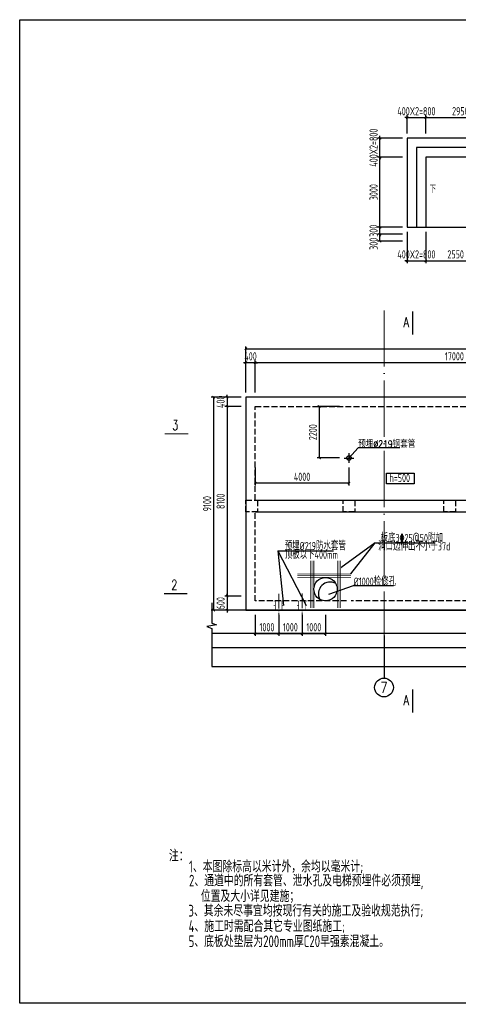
# Model space of a CAD drawing. Header units: millimetres. Extents: x -897614 to 191467, y -439928 to 101803.
# Drawn here: x -440573 to -421766, y -146387 to -104387 of the extents above; entities that cross this region are included whole.
import ezdxf
from ezdxf.enums import TextEntityAlignment as Align

# ---------------------------------------------------------------- set-up
doc = ezdxf.new("R2010")
doc.units = ezdxf.units.MM
doc.header["$LTSCALE"] = 1000
for name, pattern in [('ACAD_ISO04W100', [30, 24, -3, 0, -3]), ('CENTER', [1.625, 1.25, -0.125, 0.125, -0.125]), ('DASH', [0.35, 0.25, -0.1]), ('DASHED', [19.05, 12.7, -6.35])]:
    doc.linetypes.add(name, pattern=pattern)
for name, color, linetype in [('AXIS', 3, 'Continuous'), ('COLUMN', 2, 'Continuous'), ('DIM_LEAD', 3, 'Continuous'), ('DIM_SYMB', 3, 'Continuous'), ('JG_TEXT', 7, 'Continuous'), ('KD', 7, 'Continuous'), ('OTH', 7, 'Continuous'), ('REIN', 1, 'Continuous'), ('STAIR', 2, 'Continuous'), ('TEXT(水平)', 7, 'Continuous')]:
    doc.layers.add(name, color=color, linetype=linetype)
for name, color, linetype, lineweight in [('AXIS_TEXT', 7, 'Continuous', 18), ('Beam', 4, 'DASHED', 25), ('DOTE', 8, 'ACAD_ISO04W100', 9), ('WALL', 6, 'Continuous', 30)]:
    doc.layers.add(name, color=color, linetype=linetype, lineweight=lineweight)
doc.layers.add('DY', color=1, linetype='Continuous', plot=False)
doc.styles.add('_TCH_AXIS', font='COMPLEX', dxfattribs={"bigfont": 'GBCBIG'})
doc.styles.add('_TCH_LABEL', font='COMPLEX', dxfattribs={"bigfont": 'GBCBIG'})
doc.styles.add('COMPLEX', font='COMPLEX')
doc.styles.add('GPS', font='txt1.shx', dxfattribs={"width": 0.8, "bigfont": 'hztxt.shx'})
doc.styles.add('TSSD', font='tssdeng.shx', dxfattribs={"width": 0.7, "bigfont": 'tssdchn.shx'})
doc.styles.add('TSSD_Rein', font='tssdeng.shx', dxfattribs={"width": 0.75, "bigfont": 'hztxt.shx'})
doc.dimstyles.new('TSD', dxfattribs={"dimtxt": 350, "dimasz": 100, "dimexe": 100, "dimexo": 200, "dimgap": 100, "dimtad": 1, "dimdec": 0, "dimzin": 0, "dimdsep": 46, "dimtxsty": 'TSSD', "dimblk": 'ARCHTICK', "dimcen": 0.09, "dimclrt": 7, "dimazin": 2, "dimtfac": 1, "dimtdec": 0, "dimtix": 1, "dimtmove": 2, "dimatfit": 3, "dimfxl": 0, "dimtolj": 1, "dimtzin": 0, "dimarcsym": 0})

# ---------------------------------------------------------------- blocks, each defined once
blk = doc.blocks.new('_ArchTick')
at = {"color": 0, "linetype": 'ByBlock', "const_width": 0.4}
blk.add_lwpolyline([(-0.5, -0.5), (0.5, 0.5)], dxfattribs=at)
blk = doc.blocks.new('*D1231')
at = {"layer": 'Defpoints', "color": 0, "transparency": 16777216}
for p in [(-372628, -118436), (-430919, -120503, 0), (-372628, -120303, 0)]:
    blk.add_point(p, dxfattribs=at)
at = {"layer": 'DIM_LEAD', "color": 0, "lineweight": -2, "transparency": 16777216}
for p, q in [((-430919, -120303), (-430919, -118336)), ((-430919, -118436), (-372628, -118436)), ((-372628, -120103), (-372628, -118336))]:
    blk.add_line(p, q, dxfattribs=at)
at = {"layer": 'DIM_LEAD', "color": 0, "lineweight": -2, "transparency": 16777216, "xscale": 100, "yscale": 100, "zscale": 100, "rotation": 180}
blk.add_blockref('_ArchTick', (-430919, -118436), dxfattribs=at)
at = {"layer": 'DIM_LEAD', "color": 0, "lineweight": -2, "transparency": 16777216, "xscale": 100, "yscale": 100, "zscale": 100}
blk.add_blockref('_ArchTick', (-372628, -118436), dxfattribs=at)
at = {"layer": 'DIM_LEAD', "color": 7, "transparency": 16777216, "insert": (-401773, -118161), "char_height": 350, "attachment_point": 5, "style": 'TSSD'}
blk.add_mtext('\\A1;58290', dxfattribs=at)
blk = doc.blocks.new('A$C3ABC6A2D')
at = {"color": 5, "linetype": 'Continuous'}
for p, q in [((-28370, -6781), (-47829, -6781)), ((-28370, -7781), (-47829, -7781)), ((-28370, -8381), (-47829, -8381))]:
    blk.add_line(p, q, dxfattribs=at)
at = {"color": 5}
blk.add_lwpolyline([(-47829, -6467), (-47829, -7330), (-47619, -7406), (-48039, -7480), (-47829, -7555), (-47829, -9187), (-18323, -9187), (-18246, -8977), (-18172, -9397), (-18098, -9187), (4605, -9187), (4605, -7555), (4395, -7480), (4815, -7406), (4605, -7330), (4605, -6467)], dxfattribs=at)
blk = doc.blocks.new('*D1431')
at = {"layer": 'Defpoints', "color": 0, "transparency": 16777216}
for p in [(-430519, -119036), (-430519, -120503, 0), (-413519, -120503, 0)]:
    blk.add_point(p, dxfattribs=at)
at = {"layer": 'DIM_LEAD', "color": 0, "lineweight": -2, "transparency": 16777216}
for p, q in [((-430519, -120303), (-430519, -118936)), ((-413519, -119036), (-430519, -119036)), ((-413519, -120303), (-413519, -118936))]:
    blk.add_line(p, q, dxfattribs=at)
at = {"layer": 'DIM_LEAD', "color": 0, "lineweight": -2, "transparency": 16777216, "xscale": 100, "yscale": 100, "zscale": 100, "rotation": 180}
blk.add_blockref('_ArchTick', (-430519, -119036), dxfattribs=at)
at = {"layer": 'DIM_LEAD', "color": 0, "lineweight": -2, "transparency": 16777216, "xscale": 100, "yscale": 100, "zscale": 100}
blk.add_blockref('_ArchTick', (-413519, -119036), dxfattribs=at)
at = {"layer": 'DIM_LEAD', "color": 7, "transparency": 16777216, "insert": (-422019, -118761), "char_height": 350, "attachment_point": 5, "style": 'TSSD'}
blk.add_mtext('\\A1;17000', dxfattribs=at)
blk = doc.blocks.new('*D1432')
at = {"layer": 'Defpoints', "color": 0, "transparency": 16777216}
for p in [(-430919, -119036), (-430919, -120503, 0), (-430519, -120503, 0)]:
    blk.add_point(p, dxfattribs=at)
at = {"layer": 'DIM_LEAD', "color": 0, "lineweight": -2, "transparency": 16777216}
for p, q in [((-430919, -119036), (-431019, -119036)), ((-430919, -120303), (-430919, -118936)), ((-430519, -119036), (-430919, -119036)), ((-430519, -120303), (-430519, -118936)), ((-430519, -119036), (-430419, -119036))]:
    blk.add_line(p, q, dxfattribs=at)
at = {"layer": 'DIM_LEAD', "color": 0, "lineweight": -2, "transparency": 16777216, "xscale": 100, "yscale": 100, "zscale": 100}
blk.add_blockref('_ArchTick', (-430919, -119036), dxfattribs=at)
at = {"layer": 'DIM_LEAD', "color": 0, "lineweight": -2, "transparency": 16777216, "xscale": 100, "yscale": 100, "zscale": 100, "rotation": 180}
blk.add_blockref('_ArchTick', (-430519, -119036), dxfattribs=at)
at = {"layer": 'DIM_LEAD', "color": 7, "transparency": 16777216, "insert": (-430719, -118761), "char_height": 350, "attachment_point": 5, "style": 'TSSD'}
blk.add_mtext('\\A1;400', dxfattribs=at)
blk = doc.blocks.new('*D1433')
at = {"layer": 'Defpoints', "color": 0, "transparency": 16777216}
for p in [(-430919, -120503, 0), (-431723, -120903), (-430919, -120903, 0)]:
    blk.add_point(p, dxfattribs=at)
at = {"layer": 'DIM_LEAD', "color": 0, "lineweight": -2, "transparency": 16777216}
for p, q in [((-431119, -120503), (-431823, -120503)), ((-431723, -120503), (-431723, -120403)), ((-431723, -120503), (-431723, -120903)), ((-431119, -120903), (-431823, -120903)), ((-431723, -120903), (-431723, -121003))]:
    blk.add_line(p, q, dxfattribs=at)
at = {"layer": 'DIM_LEAD', "color": 0, "lineweight": -2, "transparency": 16777216, "xscale": 100, "yscale": 100, "zscale": 100}
for p, rotation in [((-431723, -120503), 270), ((-431723, -120903), 90)]:
    blk.add_blockref('_ArchTick', p, dxfattribs=dict(at, rotation=rotation))
at = {"layer": 'DIM_LEAD', "color": 7, "transparency": 16777216, "insert": (-431998, -120703), "char_height": 350, "attachment_point": 5, "rotation": 90, "style": 'TSSD'}
blk.add_mtext('\\A1;400', dxfattribs=at)
blk = doc.blocks.new('*D1434')
at = {"layer": 'Defpoints', "color": 0, "transparency": 16777216}
for p in [(-430919, -120903, 0), (-431723, -129003), (-430919, -129003, 0)]:
    blk.add_point(p, dxfattribs=at)
at = {"layer": 'DIM_LEAD', "color": 0, "lineweight": -2, "transparency": 16777216}
for p, q in [((-431119, -120903), (-431823, -120903)), ((-431723, -120903), (-431723, -129003)), ((-431119, -129003), (-431823, -129003))]:
    blk.add_line(p, q, dxfattribs=at)
at = {"layer": 'DIM_LEAD', "color": 0, "lineweight": -2, "transparency": 16777216, "xscale": 100, "yscale": 100, "zscale": 100}
for p, rotation in [((-431723, -120903), 90), ((-431723, -129003), 270)]:
    blk.add_blockref('_ArchTick', p, dxfattribs=dict(at, rotation=rotation))
at = {"layer": 'DIM_LEAD', "color": 7, "transparency": 16777216, "insert": (-431998, -124953), "char_height": 350, "attachment_point": 5, "rotation": 90, "style": 'TSSD'}
blk.add_mtext('\\A1;8100', dxfattribs=at)
blk = doc.blocks.new('*D1435')
at = {"layer": 'Defpoints', "color": 0, "transparency": 16777216}
for p in [(-430919, -129003, 0), (-431723, -129603), (-430919, -129603)]:
    blk.add_point(p, dxfattribs=at)
at = {"layer": 'DIM_LEAD', "color": 0, "lineweight": -2, "transparency": 16777216}
for p, q in [((-431723, -129003), (-431723, -128903)), ((-431119, -129003), (-431823, -129003)), ((-431723, -129003), (-431723, -129603)), ((-431119, -129603), (-431823, -129603)), ((-431723, -129603), (-431723, -129703))]:
    blk.add_line(p, q, dxfattribs=at)
at = {"layer": 'DIM_LEAD', "color": 0, "lineweight": -2, "transparency": 16777216, "xscale": 100, "yscale": 100, "zscale": 100}
for p, rotation in [((-431723, -129003), 270), ((-431723, -129603), 90)]:
    blk.add_blockref('_ArchTick', p, dxfattribs=dict(at, rotation=rotation))
at = {"layer": 'DIM_LEAD', "color": 7, "transparency": 16777216, "insert": (-431998, -129303), "char_height": 350, "attachment_point": 5, "rotation": 90, "style": 'TSSD'}
blk.add_mtext('\\A1;600', dxfattribs=at)
blk = doc.blocks.new('*D1436')
at = {"layer": 'Defpoints', "color": 0, "transparency": 16777216}
for p in [(-430919, -120503, 0), (-432296, -129603), (-430919, -129603)]:
    blk.add_point(p, dxfattribs=at)
at = {"layer": 'DIM_LEAD', "color": 0, "lineweight": -2, "transparency": 16777216}
for p, q in [((-431119, -120503), (-432396, -120503)), ((-432296, -120503), (-432296, -129603)), ((-431119, -129603), (-432396, -129603))]:
    blk.add_line(p, q, dxfattribs=at)
at = {"layer": 'DIM_LEAD', "color": 0, "lineweight": -2, "transparency": 16777216, "xscale": 100, "yscale": 100, "zscale": 100}
for p, rotation in [((-432296, -120503), 90), ((-432296, -129603), 270)]:
    blk.add_blockref('_ArchTick', p, dxfattribs=dict(at, rotation=rotation))
at = {"layer": 'DIM_LEAD', "color": 7, "transparency": 16777216, "insert": (-432571, -125053), "char_height": 350, "attachment_point": 5, "rotation": 90, "style": 'TSSD'}
blk.add_mtext('\\A1;9100', dxfattribs=at)
blk = doc.blocks.new('*D1443')
at = {"layer": 'Defpoints', "color": 0, "transparency": 16777216}
for p in [(-424040, -113252), (-423240, -113252), (-423240, -114684)]:
    blk.add_point(p, dxfattribs=at)
at = {"layer": 'DIM_LEAD', "color": 0, "lineweight": -2, "transparency": 16777216}
for p, q in [((-424040, -113452), (-424040, -114784)), ((-423240, -113452), (-423240, -114784)), ((-424040, -114684), (-424140, -114684)), ((-424040, -114684), (-423240, -114684)), ((-423240, -114684), (-423140, -114684))]:
    blk.add_line(p, q, dxfattribs=at)
at = {"layer": 'DIM_LEAD', "color": 0, "lineweight": -2, "transparency": 16777216, "xscale": 100, "yscale": 100, "zscale": 100}
blk.add_blockref('_ArchTick', (-424040, -114684), dxfattribs=at)
at = {"layer": 'DIM_LEAD', "color": 0, "lineweight": -2, "transparency": 16777216, "xscale": 100, "yscale": 100, "zscale": 100, "rotation": 180}
blk.add_blockref('_ArchTick', (-423240, -114684), dxfattribs=at)
at = {"layer": 'DIM_LEAD', "color": 7, "transparency": 16777216, "insert": (-423640, -114409), "char_height": 350, "attachment_point": 5, "style": 'TSSD'}
blk.add_mtext('\\A1;400X2=800', dxfattribs=at)
blk = doc.blocks.new('*D1444')
at = {"layer": 'Defpoints', "color": 0, "transparency": 16777216}
for p in [(-423240, -113252), (-420690, -113552), (-420690, -114684)]:
    blk.add_point(p, dxfattribs=at)
at = {"layer": 'DIM_LEAD', "color": 0, "lineweight": -2, "transparency": 16777216}
for p, q in [((-423240, -113452), (-423240, -114784)), ((-420690, -113752), (-420690, -114784)), ((-423240, -114684), (-420690, -114684))]:
    blk.add_line(p, q, dxfattribs=at)
at = {"layer": 'DIM_LEAD', "color": 0, "lineweight": -2, "transparency": 16777216, "xscale": 100, "yscale": 100, "zscale": 100, "rotation": 180}
blk.add_blockref('_ArchTick', (-423240, -114684), dxfattribs=at)
at = {"layer": 'DIM_LEAD', "color": 0, "lineweight": -2, "transparency": 16777216, "xscale": 100, "yscale": 100, "zscale": 100}
blk.add_blockref('_ArchTick', (-420690, -114684), dxfattribs=at)
at = {"layer": 'DIM_LEAD', "color": 7, "transparency": 16777216, "insert": (-421965, -114409), "char_height": 350, "attachment_point": 5, "style": 'TSSD'}
blk.add_mtext('\\A1;2550', dxfattribs=at)
blk = doc.blocks.new('*D1451')
at = {"layer": 'Defpoints', "color": 0, "transparency": 16777216}
for p in [(-425194, -113552), (-424040, -113552, 0), (-424040, -113851, 0)]:
    blk.add_point(p, dxfattribs=at)
at = {"layer": 'DIM_LEAD', "color": 0, "lineweight": -2, "transparency": 16777216}
for p, q in [((-424240, -113552), (-425294, -113552)), ((-425194, -113851), (-425194, -113552)), ((-424240, -113851), (-425294, -113851))]:
    blk.add_line(p, q, dxfattribs=at)
at = {"layer": 'DIM_LEAD', "color": 0, "lineweight": -2, "transparency": 16777216, "xscale": 100, "yscale": 100, "zscale": 100}
for p, rotation in [((-425194, -113552), 90), ((-425194, -113851), 270)]:
    blk.add_blockref('_ArchTick', p, dxfattribs=dict(at, rotation=rotation))
at = {"layer": 'DIM_LEAD', "color": 7, "transparency": 16777216, "insert": (-425469, -113956), "char_height": 350, "attachment_point": 5, "rotation": 90, "style": 'TSSD'}
blk.add_mtext('\\A1;300', dxfattribs=at)
blk = doc.blocks.new('*D1452')
at = {"layer": 'Defpoints', "color": 0, "transparency": 16777216}
for p in [(-425194, -113252), (-424040, -113252), (-424040, -113552, 0)]:
    blk.add_point(p, dxfattribs=at)
at = {"layer": 'DIM_LEAD', "color": 0, "lineweight": -2, "transparency": 16777216}
for p, q in [((-424240, -113252), (-425294, -113252)), ((-425194, -113252), (-425194, -113152)), ((-425194, -113552), (-425194, -113252)), ((-424240, -113552), (-425294, -113552)), ((-425194, -113552), (-425194, -113652))]:
    blk.add_line(p, q, dxfattribs=at)
at = {"layer": 'DIM_LEAD', "color": 0, "lineweight": -2, "transparency": 16777216, "xscale": 100, "yscale": 100, "zscale": 100}
for p, rotation in [((-425194, -113252), 270), ((-425194, -113552), 90)]:
    blk.add_blockref('_ArchTick', p, dxfattribs=dict(at, rotation=rotation))
at = {"layer": 'DIM_LEAD', "color": 7, "transparency": 16777216, "insert": (-425469, -113402), "char_height": 350, "attachment_point": 5, "rotation": 90, "style": 'TSSD'}
blk.add_mtext('\\A1;300', dxfattribs=at)
blk = doc.blocks.new('*D1453')
at = {"layer": 'Defpoints', "color": 0, "transparency": 16777216}
for p in [(-425194, -110252), (-424040, -110252), (-424040, -113252)]:
    blk.add_point(p, dxfattribs=at)
at = {"layer": 'DIM_LEAD', "color": 0, "lineweight": -2, "transparency": 16777216}
for p, q in [((-424240, -110252), (-425294, -110252)), ((-425194, -113252), (-425194, -110252)), ((-424240, -113252), (-425294, -113252))]:
    blk.add_line(p, q, dxfattribs=at)
at = {"layer": 'DIM_LEAD', "color": 0, "lineweight": -2, "transparency": 16777216, "xscale": 100, "yscale": 100, "zscale": 100}
for p, rotation in [((-425194, -110252), 90), ((-425194, -113252), 270)]:
    blk.add_blockref('_ArchTick', p, dxfattribs=dict(at, rotation=rotation))
at = {"layer": 'DIM_LEAD', "color": 7, "transparency": 16777216, "insert": (-425469, -111752), "char_height": 350, "attachment_point": 5, "rotation": 90, "style": 'TSSD'}
blk.add_mtext('\\A1;3000', dxfattribs=at)
blk = doc.blocks.new('*D1454')
at = {"layer": 'Defpoints', "color": 0, "transparency": 16777216}
for p in [(-425194, -109452), (-424040, -109452), (-424040, -110252)]:
    blk.add_point(p, dxfattribs=at)
at = {"layer": 'DIM_LEAD', "color": 0, "lineweight": -2, "transparency": 16777216}
for p, q in [((-424240, -109452), (-425294, -109452)), ((-425194, -109452), (-425194, -109352)), ((-425194, -110252), (-425194, -109452)), ((-424240, -110252), (-425294, -110252)), ((-425194, -110252), (-425194, -110352))]:
    blk.add_line(p, q, dxfattribs=at)
at = {"layer": 'DIM_LEAD', "color": 0, "lineweight": -2, "transparency": 16777216, "xscale": 100, "yscale": 100, "zscale": 100}
for p, rotation in [((-425194, -109452), 270), ((-425194, -110252), 90)]:
    blk.add_blockref('_ArchTick', p, dxfattribs=dict(at, rotation=rotation))
at = {"layer": 'DIM_LEAD', "color": 7, "transparency": 16777216, "insert": (-425469, -109852), "char_height": 350, "attachment_point": 5, "rotation": 90, "style": 'TSSD'}
blk.add_mtext('\\A1;400X2=800', dxfattribs=at)
blk = doc.blocks.new('*D1455')
at = {"layer": 'Defpoints', "color": 0, "transparency": 16777216}
for p in [(-423240, -108571), (-424040, -109452), (-423240, -109452)]:
    blk.add_point(p, dxfattribs=at)
at = {"layer": 'DIM_LEAD', "color": 0, "lineweight": -2, "transparency": 16777216}
for p, q in [((-424040, -108571), (-424140, -108571)), ((-424040, -109252), (-424040, -108471)), ((-424040, -108571), (-423240, -108571)), ((-423240, -109252), (-423240, -108471)), ((-423240, -108571), (-423140, -108571))]:
    blk.add_line(p, q, dxfattribs=at)
at = {"layer": 'DIM_LEAD', "color": 0, "lineweight": -2, "transparency": 16777216, "xscale": 100, "yscale": 100, "zscale": 100}
blk.add_blockref('_ArchTick', (-424040, -108571), dxfattribs=at)
at = {"layer": 'DIM_LEAD', "color": 0, "lineweight": -2, "transparency": 16777216, "xscale": 100, "yscale": 100, "zscale": 100, "rotation": 180}
blk.add_blockref('_ArchTick', (-423240, -108571), dxfattribs=at)
at = {"layer": 'DIM_LEAD', "color": 7, "transparency": 16777216, "insert": (-423640, -108296), "char_height": 350, "attachment_point": 5, "style": 'TSSD'}
blk.add_mtext('\\A1;400X2=800', dxfattribs=at)
blk = doc.blocks.new('*D1456')
at = {"layer": 'Defpoints', "color": 0, "transparency": 16777216}
for p in [(-420290, -108571), (-423240, -109452), (-420290, -109952, 0)]:
    blk.add_point(p, dxfattribs=at)
at = {"layer": 'DIM_LEAD', "color": 0, "lineweight": -2, "transparency": 16777216}
for p, q in [((-423240, -109252), (-423240, -108471)), ((-423240, -108571), (-420290, -108571)), ((-420290, -109752), (-420290, -108471))]:
    blk.add_line(p, q, dxfattribs=at)
at = {"layer": 'DIM_LEAD', "color": 0, "lineweight": -2, "transparency": 16777216, "xscale": 100, "yscale": 100, "zscale": 100, "rotation": 180}
blk.add_blockref('_ArchTick', (-423240, -108571), dxfattribs=at)
at = {"layer": 'DIM_LEAD', "color": 0, "lineweight": -2, "transparency": 16777216, "xscale": 100, "yscale": 100, "zscale": 100}
blk.add_blockref('_ArchTick', (-420290, -108571), dxfattribs=at)
at = {"layer": 'DIM_LEAD', "color": 7, "transparency": 16777216, "insert": (-421765, -108296), "char_height": 350, "attachment_point": 5, "style": 'TSSD'}
blk.add_mtext('\\A1;2950', dxfattribs=at)
blk = doc.blocks.new('*D1556')
at = {"layer": 'Defpoints', "color": 0, "transparency": 16777216}
for p in [(-430519, -129603, 0), (-429519, -129603, 0), (-429519, -130603)]:
    blk.add_point(p, dxfattribs=at)
at = {"layer": 'DIM_LEAD', "color": 0, "lineweight": -2, "transparency": 16777216}
for p, q in [((-430519, -129803), (-430519, -130703)), ((-429519, -129803), (-429519, -130703)), ((-430519, -130603), (-429519, -130603))]:
    blk.add_line(p, q, dxfattribs=at)
at = {"layer": 'DIM_LEAD', "color": 0, "lineweight": -2, "transparency": 16777216, "xscale": 100, "yscale": 100, "zscale": 100, "rotation": 180}
blk.add_blockref('_ArchTick', (-430519, -130603), dxfattribs=at)
at = {"layer": 'DIM_LEAD', "color": 0, "lineweight": -2, "transparency": 16777216, "xscale": 100, "yscale": 100, "zscale": 100}
blk.add_blockref('_ArchTick', (-429519, -130603), dxfattribs=at)
at = {"layer": 'DIM_LEAD', "color": 7, "transparency": 16777216, "insert": (-430019, -130328), "char_height": 350, "attachment_point": 5, "style": 'TSSD'}
blk.add_mtext('\\A1;1000', dxfattribs=at)
blk = doc.blocks.new('*D1557')
at = {"layer": 'Defpoints', "color": 0, "transparency": 16777216}
for p in [(-429519, -129603, 0), (-428519, -129603), (-428519, -130603)]:
    blk.add_point(p, dxfattribs=at)
at = {"layer": 'DIM_LEAD', "color": 0, "lineweight": -2, "transparency": 16777216}
for p, q in [((-429519, -129803), (-429519, -130703)), ((-428519, -129803), (-428519, -130703)), ((-429519, -130603), (-428519, -130603))]:
    blk.add_line(p, q, dxfattribs=at)
at = {"layer": 'DIM_LEAD', "color": 0, "lineweight": -2, "transparency": 16777216, "xscale": 100, "yscale": 100, "zscale": 100, "rotation": 180}
blk.add_blockref('_ArchTick', (-429519, -130603), dxfattribs=at)
at = {"layer": 'DIM_LEAD', "color": 0, "lineweight": -2, "transparency": 16777216, "xscale": 100, "yscale": 100, "zscale": 100}
blk.add_blockref('_ArchTick', (-428519, -130603), dxfattribs=at)
at = {"layer": 'DIM_LEAD', "color": 7, "transparency": 16777216, "insert": (-429019, -130328), "char_height": 350, "attachment_point": 5, "style": 'TSSD'}
blk.add_mtext('\\A1;1000', dxfattribs=at)
blk = doc.blocks.new('*D1558')
at = {"layer": 'Defpoints', "color": 0, "transparency": 16777216}
for p in [(-428519, -129603), (-427519, -129603, 0), (-427519, -130603)]:
    blk.add_point(p, dxfattribs=at)
at = {"layer": 'DIM_LEAD', "color": 0, "lineweight": -2, "transparency": 16777216}
for p, q in [((-428519, -129803), (-428519, -130703)), ((-427519, -129803), (-427519, -130703)), ((-428519, -130603), (-427519, -130603))]:
    blk.add_line(p, q, dxfattribs=at)
at = {"layer": 'DIM_LEAD', "color": 0, "lineweight": -2, "transparency": 16777216, "xscale": 100, "yscale": 100, "zscale": 100, "rotation": 180}
blk.add_blockref('_ArchTick', (-428519, -130603), dxfattribs=at)
at = {"layer": 'DIM_LEAD', "color": 0, "lineweight": -2, "transparency": 16777216, "xscale": 100, "yscale": 100, "zscale": 100}
blk.add_blockref('_ArchTick', (-427519, -130603), dxfattribs=at)
at = {"layer": 'DIM_LEAD', "color": 7, "transparency": 16777216, "insert": (-428019, -130328), "char_height": 350, "attachment_point": 5, "style": 'TSSD'}
blk.add_mtext('\\A1;1000', dxfattribs=at)
blk = doc.blocks.new('*D1559')
at = {"layer": 'Defpoints', "color": 0, "transparency": 16777216}
for p in [(-427782, -120903), (-426729, -120903, 0), (-426729, -123103, 0)]:
    blk.add_point(p, dxfattribs=at)
at = {"layer": 'DIM_LEAD', "color": 0, "lineweight": -2, "transparency": 16777216}
for p, q in [((-426929, -120903), (-427882, -120903)), ((-427782, -123103), (-427782, -120903)), ((-426929, -123103), (-427882, -123103))]:
    blk.add_line(p, q, dxfattribs=at)
at = {"layer": 'DIM_LEAD', "color": 0, "lineweight": -2, "transparency": 16777216, "xscale": 100, "yscale": 100, "zscale": 100}
for p, rotation in [((-427782, -120903), 90), ((-427782, -123103), 270)]:
    blk.add_blockref('_ArchTick', p, dxfattribs=dict(at, rotation=rotation))
at = {"layer": 'DIM_LEAD', "color": 7, "transparency": 16777216, "insert": (-428057, -122003), "char_height": 350, "attachment_point": 5, "rotation": 90, "style": 'TSSD'}
blk.add_mtext('\\A1;2200', dxfattribs=at)
blk = doc.blocks.new('*D1560')
at = {"layer": 'Defpoints', "color": 0, "transparency": 16777216}
for p in [(-430519, -123313, 0), (-426519, -123313, 0), (-430519, -124180)]:
    blk.add_point(p, dxfattribs=at)
at = {"layer": 'DIM_LEAD', "color": 0, "lineweight": -2, "transparency": 16777216}
for p, q in [((-430519, -123513), (-430519, -124280)), ((-426519, -123513), (-426519, -124280)), ((-426519, -124180), (-430519, -124180))]:
    blk.add_line(p, q, dxfattribs=at)
at = {"layer": 'DIM_LEAD', "color": 0, "lineweight": -2, "transparency": 16777216, "xscale": 100, "yscale": 100, "zscale": 100, "rotation": 180}
blk.add_blockref('_ArchTick', (-430519, -124180), dxfattribs=at)
at = {"layer": 'DIM_LEAD', "color": 0, "lineweight": -2, "transparency": 16777216, "xscale": 100, "yscale": 100, "zscale": 100}
blk.add_blockref('_ArchTick', (-426519, -124180), dxfattribs=at)
at = {"layer": 'DIM_LEAD', "color": 7, "transparency": 16777216, "insert": (-428519, -123905), "char_height": 350, "attachment_point": 5, "style": 'TSSD'}
blk.add_mtext('\\A1;4000', dxfattribs=at)
blk = doc.blocks.new('_axiso')
blk.add_circle((0, 0), 0.5)
at = {"layer": 'AXIS_TEXT', "style": 'COMPLEX', "width": 1.041667}
blk.add_attdef('A', text='', height=0.56, dxfattribs=at).set_placement((-0.25, -0.28), (0.25, -0.28), align=Align.FIT)

msp = doc.modelspace()

# ---------------------------------------------------------------- linework, layer by layer
at = {"layer": 'AXIS'}
msp.add_line((-425023.11204, -130682.51903, 0), (-425023.11204, -132502.36899, 0), dxfattribs=at)
at = {"layer": 'Beam', "elevation": 0}
for points in [[(-430518.57882, -124903.23009), (-413518.57882, -124903.23009)], [(-430518.57882, -125403.23009), (-413518.57882, -125403.23009)]]:
    msp.add_lwpolyline(points, dxfattribs=at)
at = {"layer": 'COLUMN', "linetype": 'DASH', "elevation": 0}
for points in [[(-430918.57882, -125403.23009), (-430918.57882, -124903.23009), (-430418.57882, -124903.23009), (-430418.57882, -125403.23009)], [(-426768.57882, -124903.23009), (-426268.57882, -124903.23009), (-426268.57882, -125403.23009), (-426768.57882, -125403.23009)], [(-422468.57882, -124903.23009), (-421968.57882, -124903.23009), (-421968.57882, -125403.23009), (-422468.57882, -125403.23009)]]:
    msp.add_lwpolyline(points, close=True, dxfattribs=at)
at = {"layer": 'DIM_SYMB'}
msp.add_lwpolyline([(-423197.3345, -111674.1944, 0, 0, 0), (-423479.51086, -111674.19439, 160, 0, 0), (-423988.62144, -111674.19433, 0, 0, 0)], format="xyseb", dxfattribs=at)
at = {"layer": 'DIM_SYMB', "const_width": 50}
for points in [[(-423798.95869, -116835.86338), (-423798.95869, -117835.86338)], [(-434379.73925, -122071.56634), (-433379.73925, -122071.56634)], [(-423798.95869, -132973.5229), (-423798.95869, -133973.5229)]]:
    msp.add_lwpolyline(points, dxfattribs=at)
at = {"layer": 'DIM_SYMB', "const_width": 50, "elevation": 0}
msp.add_lwpolyline([(-434417.00266, -128896.86523), (-433417.00266, -128896.86523)], dxfattribs=at)
at = {"layer": 'DOTE', "ltscale": 0.1}
for p, q in [((-425023.11204, -116800.77495, 0), (-425023.11204, -130682.51903, 0)), ((-432377.34596, -130603.22932, 0), (-374075.01295, -130603.22932, 0))]:
    msp.add_line(p, q, dxfattribs=at)
at = {"layer": 'DOTE', "linetype": 'CENTER', "ltscale": 0.5}
for p, q in [((-429518.57882, -128897.33234, 0), (-429518.57882, -130049.27979, 0)), ((-428518.57882, -128891.14572, 0), (-428518.57882, -130034.53011, 0))]:
    msp.add_line(p, q, dxfattribs=at)
at = {"layer": 'DY'}
msp.add_lwpolyline([(-366322.80596, -146387.41598), (-440572.80596, -146387.41598), (-440572.80596, -104387.41598), (-366322.80596, -104387.41598)], close=True, dxfattribs=at)
at = {"layer": 'JG_TEXT'}
msp.add_lwpolyline([(-424922.5153, -123754.2809), (-423738.97597, -123754.2809), (-423738.97597, -124199.79661), (-424922.5153, -124199.79661)], close=True, dxfattribs=at)
at = {"layer": 'KD'}
msp.add_circle((-427518.57882, -128703.23009, 0), 500, dxfattribs=at)
msp.add_arc((-427320.23327, -128901.57564, 0), 500, 61.290225854, 208.709774146, dxfattribs=at)
at = {"layer": 'OTH'}
for p, q in [((-426127.32285, -122674.7575, 0), (-426518.57882, -123103.23009, 0)), ((-424344.39578, -122674.7575, 0), (-426127.32285, -122674.7575, 0)), ((-425400.55767, -126718.6727), (-426868.57882, -127785.9547, 0)), ((-426434.57261, -128053.23009, 0), (-425400.55767, -126718.6727)), ((-425400.55767, -126718.6727), (-422837.03717, -126718.6727)), ((-429554.50592, -127071.91028, 0), (-427174.47997, -127071.91028, 0)), ((-429554.50592, -127071.91028, 0), (-428339.59471, -129395.45686, 0)), ((-429554.50592, -127071.91028, 0), (-429305.84471, -129401.64348, 0)), ((-426343.34782, -128557.57822), (-427387.61075, -128933.95873)), ((-424615.56886, -128557.57822), (-426343.34782, -128557.57822))]:
    msp.add_line(p, q, dxfattribs=at)
at = {"layer": 'OTH', "linetype": 'CENTER', "ltscale": 0.5}
for p, q in [((-426518.57882, -122893.23009, 0), (-426518.57882, -123313.23009, 0)), ((-426728.57882, -123103.23009, 0), (-426308.57882, -123103.23009, 0))]:
    msp.add_line(p, q, dxfattribs=at)
at = {"layer": 'OTH', "linetype": 'Continuous', "const_width": 27, "elevation": 0}
for points in [[(-429731.31294, -129203.23009), (-429663.81294, -129203.23009)], [(-429663.81294, -129203.23009), (-429663.81294, -129203.23009), (-429663.81294, -129395.45686)], [(-429373.34471, -129203.23009), (-429373.34471, -129203.23009), (-429373.34471, -129395.45686)], [(-429305.84471, -129203.23009), (-429373.34471, -129203.23009)], [(-428731.31294, -129203.23009), (-428663.81294, -129203.23009)], [(-428663.81294, -129203.23009), (-428663.81294, -129203.23009), (-428663.81294, -129395.45686)], [(-428373.34471, -129203.23009), (-428373.34471, -129203.23009), (-428373.34471, -129395.45686)], [(-428305.84471, -129203.23009), (-428373.34471, -129203.23009)], [(-429731.31294, -129395.45686), (-429663.81294, -129395.45686)], [(-429731.31294, -129603.23009), (-429663.81294, -129603.23009)], [(-429663.81294, -129603.23009), (-429663.81294, -129603.23009), (-429663.81294, -129395.45686)], [(-429373.34471, -129603.23009), (-429373.34471, -129603.23009), (-429373.34471, -129395.45686)], [(-429305.84471, -129603.23009), (-429373.34471, -129603.23009)], [(-428731.31294, -129395.45686), (-428663.81294, -129395.45686)], [(-428731.31294, -129603.23009), (-428663.81294, -129603.23009)], [(-428663.81294, -129603.23009), (-428663.81294, -129603.23009), (-428663.81294, -129395.45686)], [(-428373.34471, -129603.23009), (-428373.34471, -129603.23009), (-428373.34471, -129395.45686)], [(-428305.84471, -129395.45686), (-428373.34471, -129395.45686)], [(-428305.84471, -129603.23009), (-428373.34471, -129603.23009)]]:
    msp.add_lwpolyline(points, dxfattribs=at)
at = {"layer": 'OTH', "const_width": 27, "elevation": 0}
msp.add_lwpolyline([(-429305.84471, -129395.45686), (-429373.34471, -129395.45686)], dxfattribs=at)
at = {"layer": 'OTH'}
msp.add_circle((-426518.57882, -123103.23009, 0), 100, dxfattribs=at)
at = {"layer": 'REIN', "const_width": 30, "elevation": 0}
for points in [[(-428168.57882, -129510.42518), (-428168.57882, -127492.57256)], [(-428092.57097, -129510.42518), (-428092.57097, -127492.57256)], [(-428018.57882, -129510.42518), (-428018.57882, -127492.57256)], [(-427018.57882, -129510.42518), (-427018.57882, -127492.57256)], [(-426942.57097, -129510.42518), (-426942.57097, -127492.57256)], [(-426868.57882, -129510.42518), (-426868.57882, -127492.57256)], [(-428720.93945, -128053.23009), (-426434.57261, -128053.23009)], [(-428720.93945, -128129.23794), (-426434.57261, -128129.23794)], [(-428720.93945, -128203.23009), (-426434.57261, -128203.23009)]]:
    msp.add_lwpolyline(points, dxfattribs=at)
at = {"layer": 'STAIR'}
for p, q in [((-424040.40243, -109451.50109), (-424040.40231, -113251.50072)), ((-420690.40241, -109451.50109, 0), (-424040.40243, -109451.50109)), ((-420690.40241, -109851.50109, 0), (-423640.40242, -109851.50109)), ((-423640.40242, -109851.50109), (-423640.40231, -113251.50072)), ((-423240.40241, -110251.50109, 0), (-423240.40232, -113251.50057, 0)), ((-420690.40241, -110251.50109, 0), (-423240.40241, -110251.50109)), ((-424040.40231, -113251.50072), (-420690.40241, -113251.50072, 0))]:
    msp.add_line(p, q, dxfattribs=at)
at = {"layer": 'WALL', "elevation": 0}
for points in [[(-413518.57882, -120503.23008), (-430918.57882, -120503.23008), (-430918.57882, -129603.23009)], [(-430918.57882, -129603.23009), (-412918.57882, -129603.23009), (-412918.57882, -124503.24988)]]:
    msp.add_lwpolyline(points, dxfattribs=at)
at = {"layer": 'WALL', "linetype": 'DASH', "elevation": 0}
for points in [[(-430518.57882, -124903.23009), (-430518.57882, -120903.23009), (-413518.62737, -120903.23009)], [(-426618.57882, -129203.23009), (-430518.57882, -129203.23009), (-430518.57882, -125403.23009)], [(-418618.57882, -129203.23009), (-426418.57882, -129203.23009)]]:
    msp.add_lwpolyline(points, dxfattribs=at)

# ---------------------------------------------------------------- block references
at = {"color": 1, "ltscale": 10}
msp.add_blockref('A$C3ABC6A2D', (-384548.18481, -122822.36332, 0), dxfattribs=at)
at = {"layer": 'AXIS'}
ref = msp.add_blockref('_axiso', (-425023.11204, -132902.36899, 0), dxfattribs=dict(at, xscale=800, yscale=800, zscale=800))
ref.add_attrib('A', '7', dxfattribs={"layer": 'AXIS_TEXT', "ltscale": 10, "height": 465.94816, "style": '_TCH_AXIS'}).set_placement((-425178.4281, -133135.34307, 0), (-424867.79599, -133135.34307, 0), align=Align.FIT)

# ---------------------------------------------------------------- texts
at = {"layer": 'DIM_SYMB'}
for s, height, style, width, p in [('下', 300, 'TSSD', 0.7, (-423073.16717, -111780.04253)), ('A', 425, '_TCH_LABEL', 0.705882, (-424188.64909, -117513.27289)), ('3', 425, '_TCH_LABEL', 0.705882, (-434063.88256, -121908.39376)), ('2', 425, '_TCH_LABEL', 0.705882, (-434101.14596, -128730.33846, 0)), ('A', 425, '_TCH_LABEL', 0.705882, (-424188.64909, -133650.93241))]:
    msp.add_text(s, height=height, dxfattribs=dict(at, style=style, width=width)).set_placement(p)
at = {"layer": 'JG_TEXT', "style": 'TSSD', "width": 0.7}
msp.add_text('h=500', height=350, dxfattribs=at).set_placement((-424788.55763, -124128.3227))
at = {"layer": 'OTH'}
for s, height, style, width, p in [('预埋%%C219钢套管', 300, 'GPS', 0.8, (-426124.6999, -122661.86066, 0)), ('板底3%%13225@50附加', 350, 'TSSD', 0.7, (-425170.45569, -126695.73687)), ('预埋%%C219防水套管', 350, 'TSSD', 0.7, (-429259.18754, -127036.57044, 0)), ('洞口边伸出不小于37d', 350, 'TSSD', 0.7, (-425272.37975, -127050.20803)), ('顶板以下400mm', 350, 'TSSD', 0.7, (-429258.77479, -127406.61695, 0)), ('%%C1000检修孔', 350, 'TSSD', 0.7, (-426315.58965, -128556.16329))]:
    msp.add_text(s, height=height, dxfattribs=dict(at, style=style, width=width)).set_placement(p)
at = {"layer": 'TEXT(水平)', "style": 'TSSD_Rein', "width": 0.7}
for s, p in [('注：', (-434203.44664, -140333.90919)), ('1、本图除标高以米计外，余均以毫米计;', (-433346.80396, -140795.20902)), ('2、通道中的所有套管、泄水孔及电梯预埋件必须预埋,', (-433346.71997, -141397.51541)), ('位置及大小详见建施；    ', (-432842.67016, -142059.10119)), ('3、其余未尽事宜均按现行有关的施工及验收规范执行;    ', (-433370.08331, -142682.15277)), ('4、施工时需配合其它专业图纸施工;    ', (-433363.84121, -143342.30012)), ('5、底板处垫层为200mm厚C20早强素混凝土。    ', (-433363.84121, -143988.94817))]:
    msp.add_text(s, height=500, dxfattribs=at).set_placement(p)

# ---------------------------------------------------------------- dimensions: what is measured, and where the dimension line sits
at = {"layer": 'DIM_LEAD'}
for base, p1, p2, picture, middle in [((-423240.40241, -108571.17016), (-424040.40243, -109451.50109), (-423240.40241, -109451.50109), '*D1455', (-423640.40242, -108296.17016)), ((-423240.40232, -114684.02105), (-424040.40231, -113251.50072), (-423240.40232, -113251.50072), '*D1443', (-423640.40232, -114409.02105))]:
    dim = msp.add_linear_dim(base=base, p1=p1, p2=p2, text='400X2=<>', dimstyle='TSD', override={"dimfxl": 250}, dxfattribs=at)
    dim.commit()
    dim.dimension.update_dxf_attribs({"geometry": picture, "text_midpoint": middle})
for base, p1, p2, picture, middle in [((-420290.40241, -108571.17016), (-423240.40241, -109451.50109), (-420290.40241, -109951.50109, 0), '*D1456', (-421765.40241, -108296.17016)), ((-420690.40241, -114684.02105), (-423240.40232, -113251.50072), (-420690.40241, -113551.50072), '*D1444', (-421965.40236, -114409.02105)), ((-430518.57882, -124179.81006), (-426518.57882, -123313.23009, 0), (-430518.57882, -123313.23009, 0), '*D1560', (-428518.57882, -123904.81006)), ((-429518.57882, -130603.22932), (-430518.57882, -129603.22932, 0), (-429518.57882, -129603.23009, 0), '*D1556', (-430018.57882, -130328.22932)), ((-428518.57882, -130603.22932), (-429518.57882, -129603.23009, 0), (-428518.57882, -129603.23009), '*D1557', (-429018.57882, -130328.22932)), ((-427518.57882, -130603.22932), (-428518.57882, -129603.23009), (-427518.57882, -129603.22932, 0), '*D1558', (-428018.57882, -130328.22932))]:
    dim = msp.add_linear_dim(base=base, p1=p1, p2=p2, dimstyle='TSD', override={"dimfxl": 250}, dxfattribs=at)
    dim.commit()
    dim.dimension.update_dxf_attribs({"geometry": picture, "text_midpoint": middle})
dim = msp.add_linear_dim(base=(-425194.14212, -109451.50109), p1=(-424040.40231, -110251.50109), p2=(-424040.40243, -109451.50109), angle=90, text='400X2=<>', dimstyle='TSD', override={"dimfxl": 250}, dxfattribs=at)
dim.commit()
dim.dimension.update_dxf_attribs({"geometry": '*D1454', "text_midpoint": (-425469.14212, -109851.50109)})
for base, p1, p2, picture, middle in [((-425194.14212, -110251.50109), (-424040.40231, -113251.50072), (-424040.40231, -110251.50109), '*D1453', (-425469.14212, -111751.50091)), ((-425194.14212, -113251.50072), (-424040.40231, -113551.50072, 0), (-424040.40231, -113251.50072), '*D1452', (-425469.14212, -113401.50072)), ((-427781.91167, -120903.23009), (-426728.57882, -123103.23009, 0), (-426728.57882, -120903.23009, 0), '*D1559', (-428056.91167, -122003.23009))]:
    dim = msp.add_linear_dim(base=base, p1=p1, p2=p2, angle=90, dimstyle='TSD', override={"dimfxl": 250}, dxfattribs=at)
    dim.commit()
    dim.dimension.update_dxf_attribs({"geometry": picture, "text_midpoint": middle})
dim = msp.add_linear_dim(base=(-425194.14212, -113551.50072), p1=(-424040.40231, -113851.47912, 0), p2=(-424040.40231, -113551.50072, 0), angle=90, dimstyle='TSD', override={"dimfxl": 250}, dxfattribs=at)
dim.commit()
dim.dimension.update_dxf_attribs({"geometry": '*D1451', "text_midpoint": (-425469.14212, -113955.913), "dimtype": 160})
for base, p1, p2, picture, middle in [((-372628.12372, -118435.58353), (-430918.57882, -120503.25134, 0), (-372628.12372, -120303.25222, 0), '*D1231', (-401773.35127, -118160.58353)), ((-430918.57882, -119036.23663), (-430518.57882, -120503.23008, 0), (-430918.57882, -120503.23008, 0), '*D1432', (-430718.57882, -118761.23663)), ((-430518.57882, -119036.23663), (-413518.57882, -120503.23008, 0), (-430518.57882, -120503.23008, 0), '*D1431', (-422018.57882, -118761.23663))]:
    dim = msp.add_linear_dim(base=base, p1=p1, p2=p2, dimstyle='TSD', dxfattribs=at)
    dim.commit()
    dim.dimension.update_dxf_attribs({"geometry": picture, "text_midpoint": middle})
for base, p1, p2, picture, middle in [((-432295.62415, -129603.22932), (-430918.57882, -120503.23008, 0), (-430918.57882, -129603.22932), '*D1436', (-432570.62415, -125053.2297)), ((-431722.82392, -120903.23009), (-430918.57882, -120503.25134, 0), (-430918.57882, -120903.23009, 0), '*D1433', (-431997.82392, -120703.24071)), ((-431722.82392, -129003.23009), (-430918.57882, -120903.23009, 0), (-430918.57882, -129003.23009, 0), '*D1434', (-431997.82392, -124953.23009)), ((-431722.82392, -129603.22932), (-430918.57882, -129003.23009, 0), (-430918.57882, -129603.22932), '*D1435', (-431997.82392, -129303.2297))]:
    dim = msp.add_linear_dim(base=base, p1=p1, p2=p2, angle=90, dimstyle='TSD', dxfattribs=at)
    dim.commit()
    dim.dimension.update_dxf_attribs({"geometry": picture, "text_midpoint": middle})

doc.saveas('drawing.dxf')
